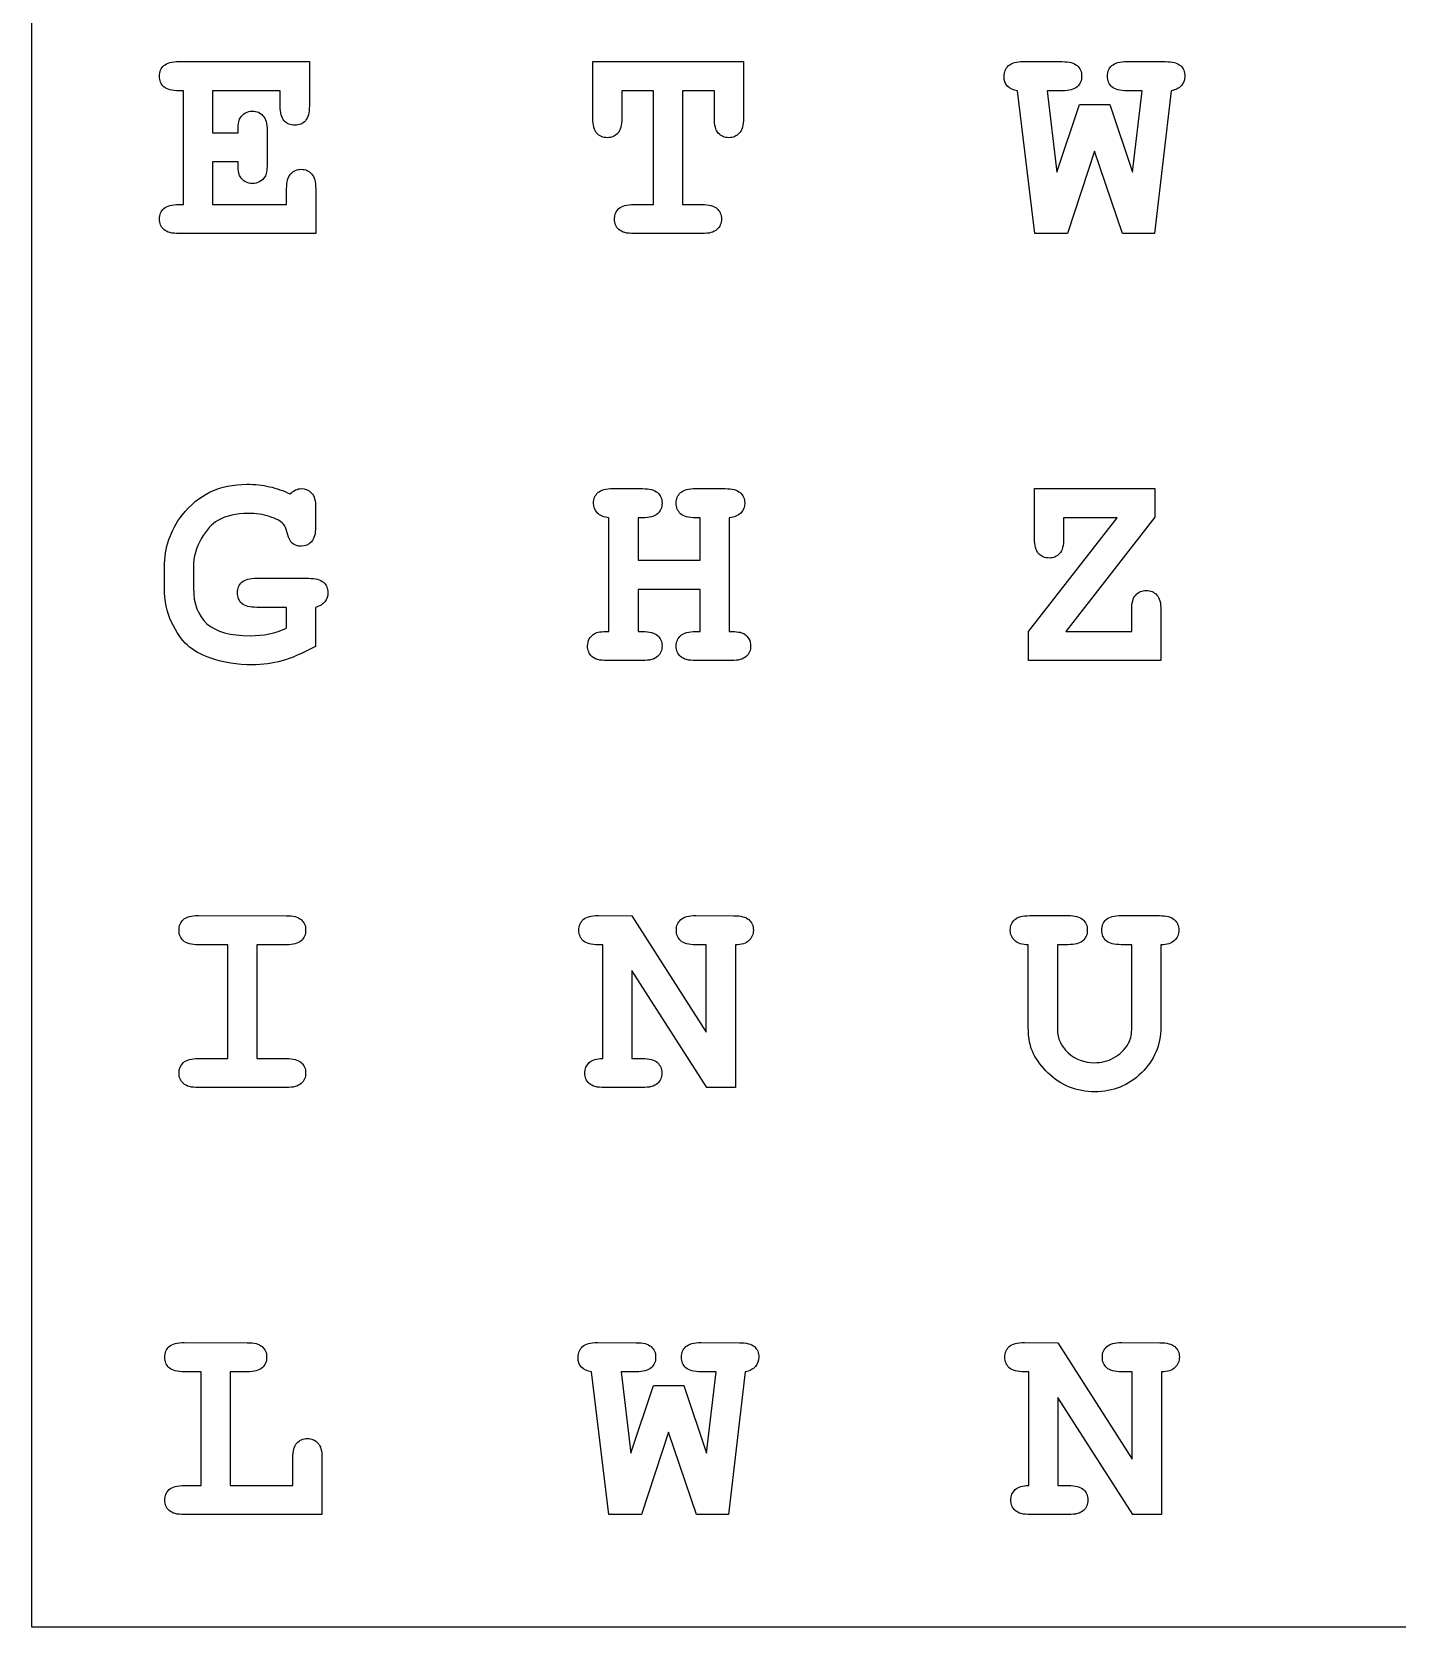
# Model space of a CAD drawing. Extents: x 109 to 224, y 169 to 284.
# Drawn here: x 108.8 to 161.9, y 169.1 to 231.1 of the extents above; entities that cross this region are included whole.
import ezdxf

# ---------------------------------------------------------------- set-up
doc = ezdxf.new("R2010")
doc.units = 0
doc.layers.add('Ebene_1', color=7, linetype='CONTINUOUS')

msp = doc.modelspace()

# ---------------------------------------------------------------- linework, layer by layer
at = {"layer": 'Ebene_1', "color": 2}
msp.add_lwpolyline([(108.80639, 284.237711), (223.76151, 284.237711), (223.76151, 169.14475), (108.80639, 169.14475)], close=True, dxfattribs=at)
at = {"layer": 'Ebene_1', "color": 7}
for points in [[(114.5193, 229.988524), (119.59048, 229.983024), (119.59048, 228.263232)], [(130.60927, 227.783663), (130.60927, 229.988524), (136.46318, 229.983024), (136.46318, 227.783675)], [(147.34968, 229.988524), (148.8545, 229.983024)], [(151.36804, 229.988536), (152.86735, 229.983036)], [(114.5193, 224.432274), (114.69569, 224.432274), (114.69569, 228.853021), (114.5193, 228.853021)], [(118.46049, 228.263232), (118.46049, 228.853033), (115.82568, 228.853033), (115.82568, 227.221435), (116.81787, 227.221435)], [(132.2078, 224.432274), (132.96296, 224.432274), (132.96296, 228.853021), (131.73927, 228.853021), (131.73927, 227.783663)], [(135.33319, 227.783675), (135.33319, 228.853033), (134.09296, 228.853021)], [(134.09296, 228.853021), (134.09296, 224.432274), (134.85363, 224.432274)], [(150.10576, 226.510355), (149.05845, 223.302282), (147.79066, 223.302282), (147.11817, 228.853021)], [(148.8545, 228.853033), (148.2647, 228.853033), (148.63953, 225.694569), (149.52698, 228.323866), (150.70107, 228.323866), (151.58302, 225.694569), (151.95784, 228.853033), (151.36804, 228.853033)], [(153.08784, 228.853045), (152.4374, 223.302306), (151.19165, 223.302306), (150.10576, 226.510355)], [(117.94788, 227.304117), (117.94788, 226.003249)], [(116.81787, 226.091444), (115.82568, 226.091432)], [(115.82568, 226.091432), (115.82568, 224.432274), (118.70854, 224.432274), (118.70854, 225.044123)], [(119.83853, 225.044123), (119.83853, 223.302282), (114.5193, 223.302282)], [(134.85363, 223.302282), (132.2078, 223.302282)], [(131.392, 213.393854), (132.54404, 213.388354)], [(134.60559, 213.393866), (135.75763, 213.388366)], [(147.77914, 211.448066), (147.77914, 213.393856), (152.45345, 213.388356), (152.45345, 212.285925), (148.99231, 207.837605)], [(119.83302, 212.638687), (119.83302, 211.90557)], [(131.23766, 207.837603), (131.23766, 212.25835)], [(132.54404, 212.258362), (132.36765, 212.258362), (132.36765, 210.604716), (134.78197, 210.604716), (134.78197, 212.258362), (134.60559, 212.258362)], [(135.91197, 212.258374), (135.91197, 207.837627)], [(152.69096, 208.675452), (152.68496, 206.707614), (147.54763, 206.707614), (147.54763, 207.837605), (150.99273, 212.258352), (148.90913, 212.258352), (148.90913, 211.448066)], [(113.95706, 209.524324), (113.95706, 210.340123)], [(115.08705, 210.340119), (115.08705, 209.52432)], [(117.55098, 209.910171), (119.55741, 209.904671)], [(134.78197, 209.474715), (132.36765, 209.474715), (132.36765, 207.837605), (132.54404, 207.837605)], [(134.60559, 207.837629), (134.78197, 207.837629), (134.78197, 209.474715)], [(118.70302, 207.964381), (118.70302, 208.774667), (117.55098, 208.774667)], [(119.83302, 208.774671), (119.83302, 207.258829)], [(148.99231, 207.837605), (151.55546, 207.837605), (151.55546, 208.675452)], [(132.54404, 206.707614), (131.16049, 206.707614)], [(135.98914, 206.707638), (134.60559, 206.707638)], [(115.27998, 196.79919), (118.692, 196.79319)], [(130.82425, 196.79919), (132.13063, 196.79319), (135.019, 192.2622), (135.019, 195.66319), (134.6111, 195.66319)], [(134.6111, 196.7987), (136.09387, 196.7927)], [(147.59222, 196.79368), (149.07499, 196.79968)], [(151.14756, 196.79968), (152.63033, 196.79368)], [(115.27998, 191.24294), (116.42099, 191.24294), (116.42099, 195.66368), (115.27998, 195.66368)], [(117.55098, 195.66368), (117.55098, 191.24294), (118.692, 191.24294)], [(118.692, 195.66319), (117.55098, 195.66368)], [(131.00064, 191.24294), (131.00064, 195.66368), (130.82425, 195.66368)], [(136.1545, 195.6627), (136.1545, 190.11197), (135.03553, 190.11197), (132.13063, 194.66047)], [(147.5371, 192.46112), (147.5371, 195.66368)], [(149.07499, 195.66417), (148.66709, 195.66417), (148.66709, 192.36239)], [(151.55546, 192.36239), (151.55546, 195.66417), (151.14756, 195.66417)], [(152.68545, 195.66368), (152.68545, 192.46112)], [(132.13063, 194.66047), (132.13063, 191.24294), (132.53853, 191.24294)], [(118.692, 190.11295), (115.27998, 190.11295)], [(132.53853, 190.11295), (131.05576, 190.11295)], [(114.72876, 180.20452), (117.17616, 180.19852)], [(130.79118, 180.20452), (132.29599, 180.19852)], [(134.80954, 180.20403), (136.30884, 180.19803)], [(147.38276, 180.20452), (148.68914, 180.19852), (151.57751, 175.66753), (151.57751, 179.06853), (151.16961, 179.06853)], [(151.16961, 180.20403), (152.65238, 180.19803)], [(114.72876, 174.64827), (115.38471, 174.64827), (115.38471, 179.06902), (114.72876, 179.06902)], [(116.5147, 179.06902), (116.5147, 174.64827), (118.95107, 174.64827), (118.95107, 175.71763)], [(117.17616, 179.06853), (116.5147, 179.06902)], [(133.54725, 176.72635), (132.49994, 173.51828), (131.23215, 173.51828), (130.55967, 179.06902)], [(132.29599, 179.06853), (131.70619, 179.06853), (132.08102, 175.91006), (132.96848, 178.53936), (134.14256, 178.53936), (135.02451, 175.91006), (135.39934, 179.06853), (134.80954, 179.06853)], [(136.52933, 179.06804), (135.87889, 173.5173), (134.63315, 173.5173), (133.54725, 176.72635)], [(147.55915, 174.64827), (147.55915, 179.06902), (147.38276, 179.06902)], [(152.71301, 179.06804), (152.71301, 173.5173), (151.59404, 173.5173), (148.68914, 178.0658)], [(148.68914, 178.0658), (148.68914, 174.64827), (149.09704, 174.64827)], [(120.08106, 175.71763), (120.08106, 173.51828), (114.72876, 173.51828)], [(149.09704, 173.51828), (147.61427, 173.51828)]]:
    msp.add_lwpolyline(points, dxfattribs=at)
for points in [[(119.83302, 208.774679)], [(152.68545, 195.66368)]]:
    msp.add_lwpolyline(points, close=True, dxfattribs=at)
for points in [[(113.76413, 229.420772), (113.76413, 229.589811), (113.82109, 229.725778), (113.93501, 229.828672)], [(113.93501, 229.007361), (113.82109, 229.113929), (113.76413, 229.251733), (113.76413, 229.420772)], [(113.93501, 229.828672), (114.052603, 229.93524), (114.247367, 229.988524), (114.5193, 229.988524)], [(146.59452, 229.404236), (146.59452, 229.580625), (146.65148, 229.722103), (146.7654, 229.828672)], [(146.72681, 229.029409), (146.638617, 229.128628), (146.59452, 229.253571), (146.59452, 229.404236)], [(146.7654, 229.828672), (146.882987, 229.93524), (147.077747, 229.988524), (147.34968, 229.988524)], [(148.8545, 229.983024), (149.126433, 229.983024), (149.31936, 229.931577), (149.43328, 229.828684)], [(149.43328, 229.828684), (149.550873, 229.72579), (149.60967, 229.589823), (149.60967, 229.420784)], [(149.60967, 229.420784), (149.60967, 229.251745), (149.550873, 229.113941), (149.43328, 229.007373)], [(150.61288, 229.420784), (150.61288, 229.589823), (150.66984, 229.72579), (150.78376, 229.828684)], [(150.78376, 229.007373), (150.66984, 229.113941), (150.61288, 229.251745), (150.61288, 229.420784)], [(150.78376, 229.828684), (150.901347, 229.935252), (151.096107, 229.988536), (151.36804, 229.988536)], [(152.86735, 229.983036), (153.139283, 229.983036), (153.33221, 229.931589), (153.44613, 229.828696)], [(153.44613, 229.828696), (153.563717, 229.725802), (153.62251, 229.589835), (153.62251, 229.420796)], [(153.62251, 229.420796), (153.62251, 229.27748), (153.576577, 229.154375), (153.48471, 229.051482)], [(114.5193, 228.853021), (114.247367, 228.853021), (114.052603, 228.904468), (113.93501, 229.007361)], [(147.11817, 228.853021), (146.945457, 228.875068), (146.815003, 228.933864), (146.72681, 229.029409)], [(149.43328, 229.007373), (149.31936, 228.90448), (149.126433, 228.853033), (148.8545, 228.853033)], [(151.36804, 228.853033), (151.096107, 228.853033), (150.901347, 228.90448), (150.78376, 229.007373)], [(153.48471, 229.051482), (153.392843, 228.948589), (153.260553, 228.882443), (153.08784, 228.853045)], [(118.61483, 227.684456), (118.511937, 227.798374), (118.46049, 227.991299), (118.46049, 228.263232)], [(119.59048, 228.263232), (119.59048, 227.994974), (119.539033, 227.802049), (119.43614, 227.684456)], [(116.81787, 227.221435), (116.81787, 227.515416), (116.845437, 227.704667), (116.90057, 227.789187)], [(116.90057, 227.789187), (117.01449, 227.96925), (117.17618, 228.059282), (117.38564, 228.059282)], [(117.38564, 228.059282), (117.551007, 228.059282), (117.685137, 228.000486), (117.78803, 227.882894)], [(117.78803, 227.882894), (117.894597, 227.768976), (117.94788, 227.57605), (117.94788, 227.304117)], [(119.02824, 227.513579), (118.8592, 227.513579), (118.721397, 227.570538), (118.61483, 227.684456)], [(119.43614, 227.684456), (119.333247, 227.570538), (119.19728, 227.513579), (119.02824, 227.513579)], [(130.76361, 227.199375), (130.660717, 227.316967), (130.60927, 227.51173), (130.60927, 227.783663)], [(131.73927, 227.783663), (131.73927, 227.51173), (131.685983, 227.316967), (131.57941, 227.199375)], [(135.48753, 227.199387), (135.384637, 227.316979), (135.33319, 227.511742), (135.33319, 227.783675)], [(136.46318, 227.783675), (136.46318, 227.511742), (136.409897, 227.316979), (136.30333, 227.199387)], [(131.17151, 227.028498), (131.00615, 227.028498), (130.870183, 227.085457), (130.76361, 227.199375)], [(131.57941, 227.199375), (131.476517, 227.085457), (131.34055, 227.028498), (131.17151, 227.028498)], [(135.89543, 227.02851), (135.730063, 227.02851), (135.594097, 227.085469), (135.48753, 227.199387)], [(136.30333, 227.199387), (136.200437, 227.085469), (136.06447, 227.02851), (135.89543, 227.02851)], [(116.90057, 225.51818), (116.845437, 225.602699), (116.81787, 225.793787), (116.81787, 226.091444)], [(117.94788, 226.003249), (117.94788, 225.75704), (117.91848, 225.591675), (117.85968, 225.507156)], [(118.86288, 225.622899), (118.969447, 225.740492), (119.10725, 225.799288), (119.27629, 225.799288)], [(119.27629, 225.799288), (119.44165, 225.799288), (119.57578, 225.740492), (119.67868, 225.622899)], [(117.38564, 225.248084), (117.17618, 225.248084), (117.01449, 225.338116), (116.90057, 225.51818)], [(117.85968, 225.507156), (117.742093, 225.334441), (117.58408, 225.248084), (117.38564, 225.248084)], [(118.70854, 225.044123), (118.70854, 225.316056), (118.759987, 225.508981), (118.86288, 225.622899)], [(119.67868, 225.622899), (119.785247, 225.508981), (119.83853, 225.316056), (119.83853, 225.044123)], [(113.94052, 224.272421), (114.058113, 224.37899), (114.25104, 224.432274), (114.5193, 224.432274)], [(131.62351, 224.272421), (131.741103, 224.37899), (131.935867, 224.432274), (132.2078, 224.432274)], [(134.85363, 224.432274), (135.125563, 224.432274), (135.31849, 224.37899), (135.43241, 224.272421)], [(113.76413, 223.870034), (113.76413, 224.035399), (113.822927, 224.169528), (113.94052, 224.272421)], [(113.93501, 223.456622), (113.82109, 223.563191), (113.76413, 223.700995), (113.76413, 223.870034)], [(131.45263, 223.870034), (131.45263, 224.035399), (131.50959, 224.169528), (131.62351, 224.272421)], [(131.62351, 223.456622), (131.50959, 223.563191), (131.45263, 223.700995), (131.45263, 223.870034)], [(135.43241, 224.272421), (135.550003, 224.169528), (135.6088, 224.033561), (135.6088, 223.864522)], [(135.6088, 223.864522), (135.6088, 223.699157), (135.550003, 223.563191), (135.43241, 223.456622)], [(114.5193, 223.302282), (114.247367, 223.302282), (114.052603, 223.353729), (113.93501, 223.456622)], [(132.2078, 223.302282), (131.935867, 223.302282), (131.741103, 223.353729), (131.62351, 223.456622)], [(135.43241, 223.456622), (135.31849, 223.353729), (135.125563, 223.302282), (134.85363, 223.302282)], [(114.64608, 212.357571), (115.26344, 213.15867), (116.103123, 213.55922), (117.16513, 213.55922)], [(117.16513, 213.55922), (117.47381, 213.55922), (117.765957, 213.527983), (118.04157, 213.46551)], [(118.04157, 213.46551), (118.32085, 213.403037), (118.585433, 213.30933), (118.83532, 213.18439)], [(118.83532, 213.18439), (118.98598, 213.320357), (119.13297, 213.38834), (119.27629, 213.38834)], [(119.27629, 213.38834), (119.44165, 213.38834), (119.57578, 213.331381), (119.67868, 213.217463)], [(130.80771, 213.234001), (130.925303, 213.34057), (131.120067, 213.393854), (131.392, 213.393854)], [(132.54404, 213.388354), (132.815973, 213.388354), (133.0089, 213.336907), (133.12282, 213.234013)], [(134.0213, 213.234013), (134.138893, 213.340582), (134.333657, 213.393866), (134.60559, 213.393866)], [(135.75763, 213.388366), (136.029563, 213.388366), (136.222487, 213.336919), (136.3364, 213.234025)], [(119.67868, 213.217463), (119.781573, 213.103545), (119.83302, 212.91062), (119.83302, 212.638687)], [(130.63684, 212.826102), (130.63684, 212.995141), (130.693797, 213.131108), (130.80771, 213.234001)], [(130.78566, 212.440251), (130.686447, 212.543144), (130.63684, 212.671761), (130.63684, 212.826102)], [(133.12282, 213.234013), (133.240413, 213.13112), (133.29921, 212.995153), (133.29921, 212.826114)], [(133.29921, 212.826114), (133.29921, 212.657075), (133.240413, 212.519271), (133.12282, 212.412702)], [(133.85042, 212.826114), (133.85042, 212.995153), (133.90738, 213.13112), (134.0213, 213.234013)], [(134.0213, 212.412702), (133.90738, 212.519271), (133.85042, 212.657075), (133.85042, 212.826114)], [(136.3364, 213.234025), (136.453993, 213.131132), (136.51279, 212.995165), (136.51279, 212.826126)], [(136.51279, 212.826126), (136.51279, 212.671785), (136.461343, 212.543168), (136.35845, 212.440275)], [(113.95706, 210.340123), (113.95706, 211.09345), (114.186733, 211.765933), (114.64608, 212.357571)], [(116.03514, 212.153617), (115.799953, 212.017651), (115.583143, 211.780628), (115.38471, 211.442549)], [(117.20372, 212.429225), (116.7554, 212.429225), (116.365873, 212.337356), (116.03514, 212.153617)], [(118.04708, 212.302445), (117.797193, 212.386965), (117.516073, 212.429225), (117.20372, 212.429225)], [(118.57624, 212.021325), (118.477027, 212.127894), (118.30064, 212.2216), (118.04708, 212.302445)], [(131.23766, 212.25835), (131.03922, 212.276723), (130.888553, 212.337357), (130.78566, 212.440251)], [(133.12282, 212.412702), (133.0089, 212.309809), (132.815973, 212.258362), (132.54404, 212.258362)], [(134.60559, 212.258362), (134.333657, 212.258362), (134.138893, 212.309809), (134.0213, 212.412702)], [(136.35845, 212.440275), (136.25923, 212.337382), (136.110403, 212.276748), (135.91197, 212.258374)], [(115.38471, 211.442549), (115.18627, 211.10447), (115.08705, 210.736994), (115.08705, 210.340119)], [(118.74161, 211.635475), (118.69381, 211.826563), (118.638687, 211.95518), (118.57624, 212.021325)], [(118.92902, 211.271673), (118.855527, 211.326793), (118.793057, 211.44806), (118.74161, 211.635475)], [(119.83302, 211.90557), (119.83302, 211.633637), (119.779733, 211.438875), (119.67316, 211.321282)], [(147.93348, 210.863777), (147.830587, 210.98137), (147.77914, 211.176133), (147.77914, 211.448066)], [(148.90913, 211.448066), (148.90913, 211.176133), (148.857683, 210.98137), (148.75479, 210.863777)], [(119.27078, 211.150405), (119.138487, 211.150405), (119.024567, 211.190828), (118.92902, 211.271673)], [(119.67316, 211.321282), (119.570267, 211.207364), (119.43614, 211.150405), (119.27078, 211.150405)], [(148.34689, 210.692901), (148.17785, 210.692901), (148.040047, 210.74986), (147.93348, 210.863777)], [(148.75479, 210.863777), (148.651897, 210.74986), (148.51593, 210.692901), (148.34689, 210.692901)], [(116.79582, 209.342419), (116.79582, 209.511458), (116.85278, 209.647425), (116.9667, 209.750318)], [(116.9667, 209.750318), (117.084287, 209.856887), (117.279047, 209.910171), (117.55098, 209.910171)], [(119.55741, 209.904671), (119.829343, 209.904671), (120.022267, 209.853224), (120.13618, 209.75033)], [(120.13618, 209.75033), (120.253773, 209.647437), (120.31257, 209.51147), (120.31257, 209.342431)], [(114.23818, 208.195895), (114.050767, 208.59277), (113.95706, 209.03558), (113.95706, 209.524324)], [(115.08705, 209.52432), (115.08705, 208.917983), (115.261603, 208.4568), (115.61071, 208.14077)], [(116.9667, 208.929008), (116.85278, 209.035576), (116.79582, 209.17338), (116.79582, 209.342419)], [(117.55098, 208.774667), (117.279047, 208.774667), (117.084287, 208.826114), (116.9667, 208.929008)], [(120.19131, 208.995165), (120.114137, 208.895946), (119.994707, 208.822451), (119.83302, 208.774679)], [(120.31257, 209.342431), (120.31257, 209.210139), (120.27215, 209.094384), (120.19131, 208.995165)], [(151.55546, 208.675452), (151.55546, 208.947385), (151.606907, 209.140311), (151.7098, 209.254229)], [(151.7098, 209.254229), (151.816367, 209.371821), (151.95417, 209.430617), (152.12321, 209.430617)], [(152.12321, 209.430617), (152.29225, 209.430617), (152.428217, 209.371821), (152.53111, 209.254229)], [(152.53111, 209.254229), (152.637677, 209.140311), (152.69096, 208.947385), (152.69096, 208.675452)], [(114.85003, 207.302926), (114.629543, 207.505039), (114.425593, 207.802695), (114.23818, 208.195895)], [(115.61071, 208.14077), (115.963483, 207.828415), (116.522047, 207.672237), (117.2864, 207.672237)], [(117.2864, 207.672237), (117.80454, 207.672237), (118.276747, 207.769618), (118.70302, 207.964381)], [(130.40532, 207.275366), (130.40532, 207.481153), (130.495353, 207.641005), (130.67542, 207.754923)], [(130.67542, 207.754923), (130.763613, 207.813716), (130.951027, 207.841276), (131.23766, 207.837603)], [(132.54404, 207.837605), (132.815973, 207.837605), (133.0089, 207.784321), (133.12282, 207.677753)], [(134.02681, 207.677777), (134.144403, 207.784345), (134.33733, 207.837629), (134.60559, 207.837629)], [(135.91197, 207.837627), (136.202277, 207.837627), (136.38969, 207.810067), (136.47421, 207.754947)], [(136.47421, 207.754947), (136.65427, 207.641029), (136.7443, 207.479339), (136.7443, 207.269877)], [(115.76505, 206.80132), (115.379197, 206.933612), (115.07419, 207.100814), (114.85003, 207.302926)], [(119.83302, 207.258829), (119.322227, 206.983222), (118.886767, 206.795808), (118.52664, 206.696589)], [(130.5762, 206.861954), (130.46228, 206.968522), (130.40532, 207.106326), (130.40532, 207.275366)], [(133.12282, 207.677753), (133.240413, 207.574859), (133.29921, 207.438892), (133.29921, 207.269853)], [(133.29921, 207.269853), (133.29921, 207.104488), (133.240413, 206.968522), (133.12282, 206.861954)], [(133.85042, 207.27539), (133.85042, 207.440754), (133.909217, 207.574883), (134.02681, 207.677777)], [(134.0213, 206.861978), (133.90738, 206.968546), (133.85042, 207.10635), (133.85042, 207.27539)], [(136.7443, 207.269877), (136.7443, 207.104512), (136.685503, 206.968546), (136.56791, 206.861978)], [(117.36908, 206.542249), (116.79214, 206.542249), (116.257463, 206.628606), (115.76505, 206.80132)], [(118.52664, 206.696589), (118.170187, 206.593696), (117.784333, 206.542249), (117.36908, 206.542249)], [(131.16049, 206.707614), (130.888557, 206.707614), (130.693793, 206.759061), (130.5762, 206.861954)], [(133.12282, 206.861954), (133.0089, 206.759061), (132.815973, 206.707614), (132.54404, 206.707614)], [(134.60559, 206.707638), (134.333657, 206.707638), (134.138893, 206.759085), (134.0213, 206.861978)], [(136.56791, 206.861978), (136.453997, 206.759085), (136.261073, 206.707638), (135.98914, 206.707638)], [(114.52481, 196.23144), (114.52481, 196.400473), (114.58177, 196.536437), (114.69569, 196.63933)], [(114.69569, 196.63933), (114.813283, 196.745903), (115.008047, 196.79919), (115.27998, 196.79919)], [(118.692, 196.79319), (118.963933, 196.79319), (119.15686, 196.74174), (119.27078, 196.63884)], [(119.27078, 196.63884), (119.388367, 196.535947), (119.44716, 196.399983), (119.44716, 196.23095)], [(130.06908, 196.23144), (130.06908, 196.400473), (130.12604, 196.536437), (130.23996, 196.63933)], [(130.23996, 196.63933), (130.357553, 196.745903), (130.552317, 196.79919), (130.82425, 196.79919)], [(133.85593, 196.23095), (133.85593, 196.399983), (133.91289, 196.535947), (134.02681, 196.63884)], [(134.02681, 196.63884), (134.144403, 196.745413), (134.339167, 196.7987), (134.6111, 196.7987)], [(136.09387, 196.7927), (136.365803, 196.7927), (136.558727, 196.74125), (136.67264, 196.63835)], [(136.67264, 196.63835), (136.790233, 196.535457), (136.84903, 196.399493), (136.84903, 196.23046)], [(146.83705, 196.23144), (146.83705, 196.400473), (146.89401, 196.536437), (147.00793, 196.63933)], [(147.00793, 196.63933), (147.12185, 196.74223), (147.316613, 196.79368), (147.59222, 196.79368)], [(149.07499, 196.79968), (149.346923, 196.79968), (149.539847, 196.746393), (149.65376, 196.63982)], [(149.65376, 196.63982), (149.771353, 196.536927), (149.83015, 196.400963), (149.83015, 196.23193)], [(150.39239, 196.23193), (150.39239, 196.400963), (150.44935, 196.536927), (150.56327, 196.63982)], [(150.56327, 196.63982), (150.680863, 196.746393), (150.875627, 196.79968), (151.14756, 196.79968)], [(152.63033, 196.79368), (152.902263, 196.79368), (153.095187, 196.74223), (153.2091, 196.63933)], [(153.2091, 196.63933), (153.326693, 196.536437), (153.38549, 196.400473), (153.38549, 196.23144)], [(114.69569, 195.81802), (114.58177, 195.924593), (114.52481, 196.0624), (114.52481, 196.23144)], [(119.44716, 196.23095), (119.44716, 196.06191), (119.388367, 195.924103), (119.27078, 195.81753)], [(130.23996, 195.81802), (130.12604, 195.924593), (130.06908, 196.0624), (130.06908, 196.23144)], [(134.02681, 195.81753), (133.91289, 195.924103), (133.85593, 196.06191), (133.85593, 196.23095)], [(136.84903, 196.23046), (136.84903, 196.065093), (136.792073, 195.929127), (136.67816, 195.82256)], [(147.00793, 195.82354), (146.89401, 195.930107), (146.83705, 196.066073), (146.83705, 196.23144)], [(149.83015, 196.23193), (149.83015, 196.06289), (149.771353, 195.925083), (149.65376, 195.81851)], [(150.56327, 195.81851), (150.44935, 195.925083), (150.39239, 196.06289), (150.39239, 196.23193)], [(153.38549, 196.23144), (153.38549, 196.066073), (153.32853, 195.930107), (153.21461, 195.82354)], [(115.27998, 195.66368), (115.008047, 195.66368), (114.813283, 195.715127), (114.69569, 195.81802)], [(119.27078, 195.81753), (119.15686, 195.714637), (118.963933, 195.66319), (118.692, 195.66319)], [(130.82425, 195.66368), (130.552317, 195.66368), (130.357553, 195.715127), (130.23996, 195.81802)], [(134.6111, 195.66319), (134.339167, 195.66319), (134.144403, 195.714637), (134.02681, 195.81753)], [(136.67816, 195.82256), (136.56424, 195.715987), (136.389687, 195.6627), (136.1545, 195.6627)], [(147.5371, 195.66368), (147.29824, 195.66368), (147.12185, 195.716967), (147.00793, 195.82354)], [(149.65376, 195.81851), (149.539847, 195.715617), (149.346923, 195.66417), (149.07499, 195.66417)], [(151.14756, 195.66417), (150.875627, 195.66417), (150.680863, 195.715617), (150.56327, 195.81851)], [(153.21461, 195.82354), (153.100697, 195.716967), (152.92431, 195.66368), (152.68545, 195.66368)], [(147.74105, 191.41933), (147.605083, 191.680237), (147.5371, 192.0275), (147.5371, 192.46112)], [(148.66709, 192.36239), (148.66709, 192.024317), (148.80673, 191.724823), (149.08601, 191.46391)], [(151.41765, 191.81118), (151.509523, 191.961847), (151.55546, 192.145583), (151.55546, 192.36239)], [(152.68545, 192.46112), (152.68545, 191.762913), (152.433727, 191.16944), (151.93028, 190.6807)], [(150.8499, 191.26548), (151.081413, 191.39042), (151.270663, 191.57232), (151.41765, 191.81118)], [(114.52481, 190.6807), (114.52481, 190.84606), (114.58177, 190.980187), (114.69569, 191.08308)], [(114.69569, 191.08308), (114.813283, 191.189653), (115.008047, 191.24294), (115.27998, 191.24294)], [(118.692, 191.24294), (118.963933, 191.24294), (119.15686, 191.189653), (119.27078, 191.08308)], [(119.27078, 191.08308), (119.388367, 190.980187), (119.44716, 190.84422), (119.44716, 190.67518)], [(130.30059, 190.6807), (130.30059, 190.842387), (130.35755, 190.976513), (130.47147, 191.08308)], [(130.47147, 191.08308), (130.58539, 191.189653), (130.76178, 191.24294), (131.00064, 191.24294)], [(132.53853, 191.24294), (132.810463, 191.24294), (133.003387, 191.189653), (133.1173, 191.08308)], [(133.1173, 191.08308), (133.234893, 190.980187), (133.29369, 190.84422), (133.29369, 190.67518)], [(148.3088, 190.67518), (148.066267, 190.91404), (147.877017, 191.16209), (147.74105, 191.41933)], [(149.08601, 191.46391), (149.36897, 191.206677), (149.708887, 191.07806), (150.10576, 191.07806)], [(150.10576, 191.07806), (150.370347, 191.07806), (150.618393, 191.140533), (150.8499, 191.26548)], [(114.69569, 190.26729), (114.58177, 190.373857), (114.52481, 190.51166), (114.52481, 190.6807)], [(119.44716, 190.67518), (119.44716, 190.50982), (119.388367, 190.373857), (119.27078, 190.26729)], [(130.47147, 190.26729), (130.35755, 190.373857), (130.30059, 190.51166), (130.30059, 190.6807)], [(133.29369, 190.67518), (133.29369, 190.50982), (133.234893, 190.373857), (133.1173, 190.26729)], [(149.13562, 190.12948), (148.830613, 190.25442), (148.555007, 190.43632), (148.3088, 190.67518)], [(151.93028, 190.6807), (151.430513, 190.191953), (150.827853, 189.94758), (150.1223, 189.94758)], [(115.27998, 190.11295), (115.008047, 190.11295), (114.813283, 190.164397), (114.69569, 190.26729)], [(119.27078, 190.26729), (119.15686, 190.164397), (118.963933, 190.11295), (118.692, 190.11295)], [(131.05576, 190.11295), (130.783827, 190.11295), (130.589063, 190.164397), (130.47147, 190.26729)], [(133.1173, 190.26729), (133.003387, 190.164397), (132.810463, 190.11295), (132.53853, 190.11295)], [(150.1223, 189.94758), (149.773193, 189.94758), (149.4443, 190.008213), (149.13562, 190.12948)], [(113.9736, 179.63677), (113.9736, 179.80581), (114.030557, 179.941777), (114.14447, 180.04467)], [(114.14447, 180.04467), (114.262063, 180.151237), (114.456827, 180.20452), (114.72876, 180.20452)], [(117.17616, 180.19852), (117.448093, 180.19852), (117.641017, 180.147073), (117.75493, 180.04418)], [(117.75493, 180.04418), (117.872523, 179.941287), (117.93132, 179.80532), (117.93132, 179.63628)], [(130.03601, 179.62023), (130.03601, 179.796617), (130.09297, 179.938097), (130.20689, 180.04467)], [(130.20689, 180.04467), (130.324483, 180.151237), (130.519247, 180.20452), (130.79118, 180.20452)], [(132.29599, 180.19852), (132.567923, 180.19852), (132.76085, 180.147073), (132.87477, 180.04418)], [(132.87477, 180.04418), (132.992363, 179.941287), (133.05116, 179.80532), (133.05116, 179.63628)], [(134.05437, 179.63628), (134.05437, 179.80532), (134.11133, 179.941287), (134.22525, 180.04418)], [(134.22525, 180.04418), (134.342843, 180.150747), (134.537607, 180.20403), (134.80954, 180.20403)], [(136.30884, 180.19803), (136.580773, 180.19803), (136.7737, 180.146583), (136.88762, 180.04369)], [(136.88762, 180.04369), (137.005213, 179.940797), (137.06401, 179.80483), (137.06401, 179.63579)], [(146.62759, 179.63677), (146.62759, 179.80581), (146.68455, 179.941777), (146.79847, 180.04467)], [(146.79847, 180.04467), (146.916063, 180.151237), (147.110827, 180.20452), (147.38276, 180.20452)], [(150.41444, 179.63628), (150.41444, 179.80532), (150.4714, 179.941287), (150.58532, 180.04418)], [(150.58532, 180.04418), (150.702913, 180.150747), (150.897677, 180.20403), (151.16961, 180.20403)], [(152.65238, 180.19803), (152.924307, 180.19803), (153.11723, 180.146583), (153.23115, 180.04369)], [(153.23115, 180.04369), (153.348743, 179.940797), (153.40754, 179.80483), (153.40754, 179.63579)], [(114.14447, 179.22336), (114.030557, 179.329927), (113.9736, 179.46773), (113.9736, 179.63677)], [(114.72876, 179.06902), (114.456827, 179.06902), (114.262063, 179.120467), (114.14447, 179.22336)], [(117.75493, 179.22287), (117.641017, 179.119977), (117.448093, 179.06853), (117.17616, 179.06853)], [(117.93132, 179.63628), (117.93132, 179.46724), (117.872523, 179.329437), (117.75493, 179.22287)], [(130.1683, 179.2454), (130.080107, 179.34462), (130.03601, 179.469563), (130.03601, 179.62023)], [(130.55967, 179.06902), (130.38695, 179.091087), (130.256493, 179.14988), (130.1683, 179.2454)], [(132.87477, 179.22287), (132.76085, 179.119977), (132.567923, 179.06853), (132.29599, 179.06853)], [(133.05116, 179.63628), (133.05116, 179.46724), (132.992363, 179.329437), (132.87477, 179.22287)], [(134.22525, 179.22287), (134.11133, 179.329437), (134.05437, 179.46724), (134.05437, 179.63628)], [(134.80954, 179.06853), (134.537607, 179.06853), (134.342843, 179.119977), (134.22525, 179.22287)], [(136.9262, 179.26647), (136.834333, 179.163577), (136.702043, 179.097433), (136.52933, 179.06804)], [(137.06401, 179.63579), (137.06401, 179.49247), (137.018073, 179.369363), (136.9262, 179.26647)], [(146.79847, 179.22336), (146.68455, 179.329927), (146.62759, 179.46773), (146.62759, 179.63677)], [(147.38276, 179.06902), (147.110827, 179.06902), (146.916063, 179.120467), (146.79847, 179.22336)], [(150.58532, 179.22287), (150.4714, 179.329437), (150.41444, 179.46724), (150.41444, 179.63628)], [(151.16961, 179.06853), (150.897677, 179.06853), (150.702913, 179.119977), (150.58532, 179.22287)], [(153.23666, 179.22789), (153.122747, 179.121323), (152.948197, 179.06804), (152.71301, 179.06804)], [(153.40754, 179.63579), (153.40754, 179.470423), (153.35058, 179.334457), (153.23666, 179.22789)], [(118.95107, 175.71763), (118.95107, 175.989563), (119.002517, 176.182487), (119.10541, 176.2964)], [(119.10541, 176.2964), (119.211977, 176.413993), (119.34978, 176.47279), (119.51882, 176.47279)], [(119.51882, 176.47279), (119.684187, 176.47279), (119.818317, 176.413993), (119.92121, 176.2964)], [(119.92121, 176.2964), (120.027777, 176.182487), (120.08106, 175.989563), (120.08106, 175.71763)], [(113.9736, 174.08603), (113.9736, 174.251397), (114.030557, 174.385527), (114.14447, 174.48842)], [(114.14447, 174.48842), (114.262063, 174.594987), (114.456827, 174.64827), (114.72876, 174.64827)], [(146.8591, 174.08603), (146.8591, 174.247717), (146.91606, 174.381847), (147.02998, 174.48842)], [(147.02998, 174.48842), (147.1439, 174.594987), (147.32029, 174.64827), (147.55915, 174.64827)], [(149.09704, 174.64827), (149.368973, 174.64827), (149.561897, 174.594987), (149.67581, 174.48842)], [(149.67581, 174.48842), (149.793403, 174.385527), (149.8522, 174.24956), (149.8522, 174.08052)], [(114.14447, 173.67262), (114.030557, 173.779187), (113.9736, 173.91699), (113.9736, 174.08603)], [(114.72876, 173.51828), (114.456827, 173.51828), (114.262063, 173.569727), (114.14447, 173.67262)], [(147.02998, 173.67262), (146.91606, 173.779187), (146.8591, 173.91699), (146.8591, 174.08603)], [(147.61427, 173.51828), (147.342337, 173.51828), (147.147573, 173.569727), (147.02998, 173.67262)], [(149.67581, 173.67262), (149.561897, 173.569727), (149.368973, 173.51828), (149.09704, 173.51828)], [(149.8522, 174.08052), (149.8522, 173.915153), (149.793403, 173.779187), (149.67581, 173.67262)]]:
    msp.add_open_spline(points, degree=3, dxfattribs=at)

doc.saveas('drawing.dxf')
